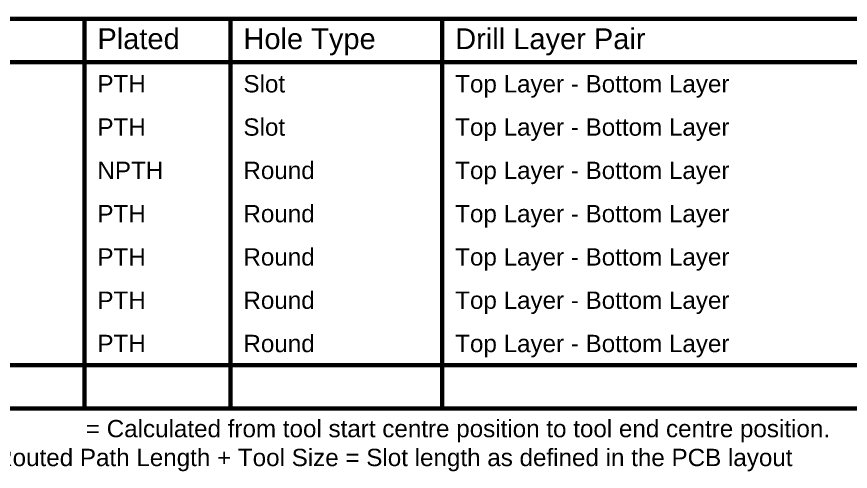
# Model space of a CAD drawing. Header units: inches. Extents: x -46 to 312, y 0 to 111.
# Drawn here: x 83.8 to 157.1, y 40.7 to 80.7 of the extents above; entities that cross this region are included whole.
import ezdxf

# ---------------------------------------------------------------- set-up
doc = ezdxf.new("R2010")
doc.units = ezdxf.units.IN
doc.layers.add('Drill Drawing', color=1, linetype='Continuous')
doc.styles.add('Arial', font='', dxfattribs={"height": 0.2})
doc.styles.get('Arial').set_extended_font_data('Arial')

msp = doc.modelspace()

# ---------------------------------------------------------------- linework, layer by layer
at = {"layer": 'Drill Drawing'}
for points in [[(33.337, 80.491, 0.381, 0.381, 0), (311.491, 80.491, 0.381, 0.381, 0)], [(89.736, 46.201, 0.381, 0.381, 0), (89.736, 80.491, 0.381, 0.381, 0)], [(102.585, 46.201, 0.381, 0.381, 0), (102.585, 80.491, 0.381, 0.381, 0)], [(121.224, 46.201, 0.381, 0.381, 0), (121.224, 80.491, 0.381, 0.381, 0)], [(33.337, 76.681, 0.381, 0.381, 0), (311.491, 76.681, 0.381, 0.381, 0)], [(33.337, 50.011, 0.381, 0.381, 0), (311.491, 50.011, 0.381, 0.381, 0)], [(33.337, 46.201, 0.381, 0.381, 0), (311.491, 46.201, 0.381, 0.381, 0)]]:
    msp.add_lwpolyline(points, format="xyseb", dxfattribs=at)
for points in [[(89.641, 80.491, 0.191, 0.191, 1), (89.831, 80.491, 0.191, 0.191, 1)], [(102.49, 80.491, 0.191, 0.191, 1), (102.68, 80.491, 0.191, 0.191, 1)], [(121.128, 80.491, 0.191, 0.191, 1), (121.319, 80.491, 0.191, 0.191, 1)], [(89.641, 46.201, 0.191, 0.191, 1), (89.831, 46.201, 0.191, 0.191, 1)], [(102.49, 46.201, 0.191, 0.191, 1), (102.68, 46.201, 0.191, 0.191, 1)], [(121.128, 46.201, 0.191, 0.191, 1), (121.319, 46.201, 0.191, 0.191, 1)]]:
    msp.add_lwpolyline(points, format="xyseb", close=True, dxfattribs=at)

# ---------------------------------------------------------------- texts
at = {"layer": 'Drill Drawing', "style": 'Arial'}
for s, height, p in [('Plated', 1.8288, (90.879, 77.824)), ('Hole Type', 1.8288, (103.728, 77.824)), ('Drill Layer Pair', 1.8288, (122.367, 77.824)), ('Slot', 1.524, (103.728, 74.014)), ('PTH', 1.524, (90.879, 74.014)), ('Top Layer - Bottom Layer', 1.524, (122.367, 74.014)), ('PTH', 1.524, (90.879, 70.204)), ('Slot', 1.524, (103.728, 70.204)), ('Top Layer - Bottom Layer', 1.524, (122.367, 70.204)), ('NPTH', 1.524, (90.879, 66.394)), ('Round', 1.524, (103.728, 66.394)), ('Top Layer - Bottom Layer', 1.524, (122.367, 66.394)), ('PTH', 1.524, (90.879, 62.584)), ('Round', 1.524, (103.728, 62.584)), ('Top Layer - Bottom Layer', 1.524, (122.367, 62.584)), ('PTH', 1.524, (90.879, 58.774)), ('Round', 1.524, (103.728, 58.774)), ('Top Layer - Bottom Layer', 1.524, (122.367, 58.774)), ('Round', 1.524, (103.728, 54.964)), ('PTH', 1.524, (90.879, 54.964)), ('Top Layer - Bottom Layer', 1.524, (122.367, 54.964)), ('PTH', 1.524, (90.879, 51.154)), ('Round', 1.524, (103.728, 51.154)), ('Top Layer - Bottom Layer', 1.524, (122.367, 51.154)), ('= Calculated from tool start centre position to tool end centre position.', 1.524, (89.862, 43.662)), (' = Routed Path Length + Tool Size = Slot length as defined in the PCB layout', 1.524, (79.451, 41.122))]:
    msp.add_text(s, height=height, dxfattribs=at).set_placement(p)

doc.saveas('drawing.dxf')
